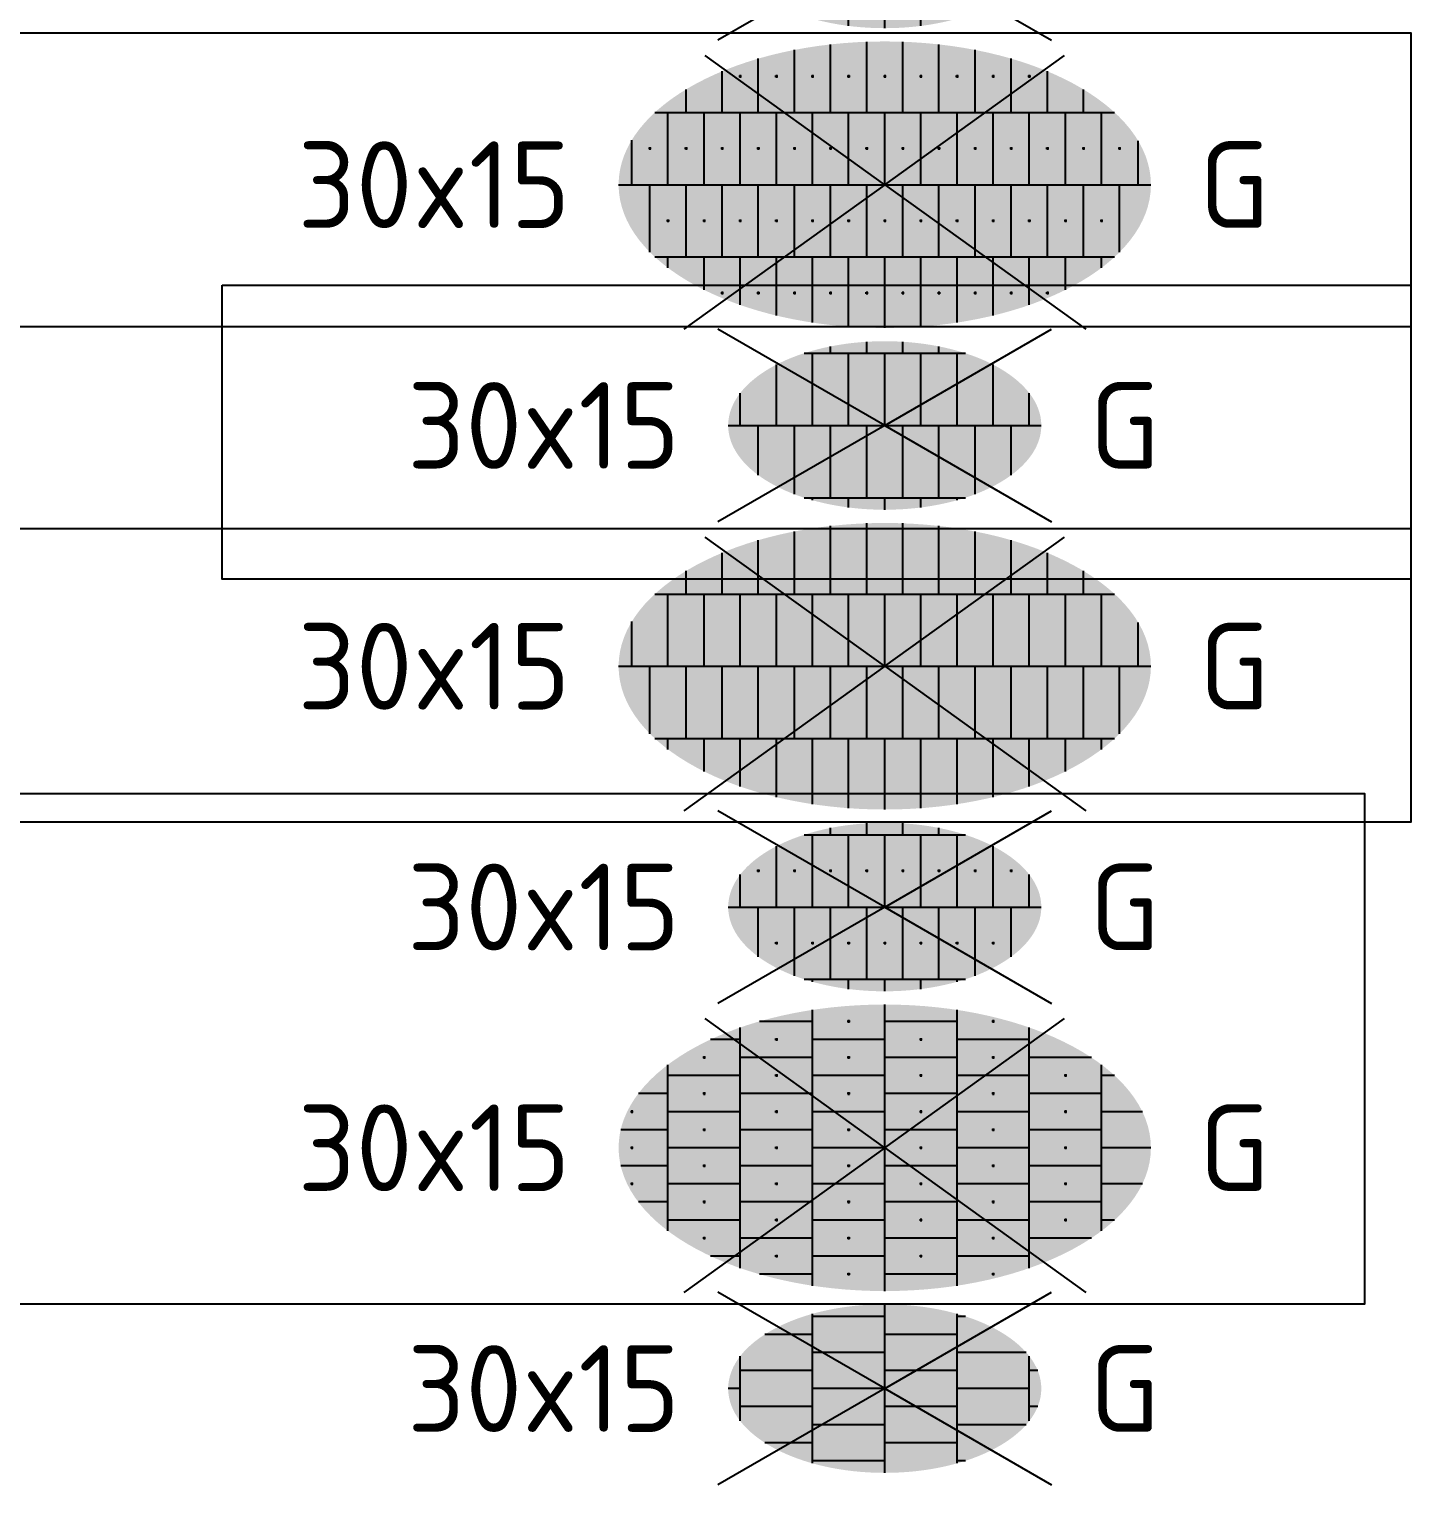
# Model space of a CAD drawing. Header units: metres. Extents: x -77 to 448, y 4806 to 5239.
# Drawn here: x 135.66 to 141.4, y 4916.94 to 4922.99 of the extents above; entities that cross this region are included whole.
import ezdxf
from ezdxf.enums import TextEntityAlignment as Align

# ---------------------------------------------------------------- set-up
doc = ezdxf.new("R2010")
doc.units = ezdxf.units.M
doc.layers.add('V-WE-VH-OPENVERHARDING_STRAATBAKSTEEN-S', color=90, linetype='Continuous', lineweight=25)
doc.styles.add('NLCS-ISO', font='NLCS-ISO.ttf')

# ---------------------------------------------------------------- blocks, each defined once
blk = doc.blocks.new('V-SVH-TEGEL_300X150_DIK_HALFST_KL-SO')
h = blk.add_hatch(color=254)
h.dxf.hatch_style = 1
edge = h.paths.add_edge_path()
edge.add_ellipse((0, 0), major_axis=(-3.25, 0), ratio=0.538462, start_angle=0, end_angle=360)
for p, q in [((0, 0), (-3.464, 2)), ((0, 0), (3.464, 2)), ((-1.5, -1.552), (-1.5, 1.552)), ((0, -1.75), (0, 1.75)), ((1.5, -1.552), (1.5, 1.552)), ((0, 1.5), (-1.5, 1.5)), ((1.674, 1.5), (1.5, 1.5)), ((-1.5, 1.125), (-2.489, 1.125)), ((1.5, 1.125), (0, 1.125)), ((-3, -0.673), (-3, 0.673)), ((0, 0.75), (-1.5, 0.75)), ((2.936, 0.75), (1.5, 0.75)), ((3, -0.673), (3, 0.673)), ((-1.5, 0.375), (-3, 0.375)), ((1.5, 0.375), (0, 0.375)), ((3.175, 0.375), (3, 0.375)), ((0, 0), (-3.464, -2)), ((-3, 0), (-3.25, 0)), ((0, 0), (-1.5, 0)), ((0, 0), (3.464, -2)), ((3, 0), (1.5, 0)), ((-1.5, -0.375), (-3, -0.375)), ((1.5, -0.375), (0, -0.375)), ((3.175, -0.375), (3, -0.375)), ((0, -0.75), (-1.5, -0.75)), ((2.936, -0.75), (1.5, -0.75)), ((-1.5, -1.125), (-2.489, -1.125)), ((1.5, -1.125), (0, -1.125)), ((0, -1.5), (-1.5, -1.5)), ((1.674, -1.5), (1.5, -1.5))]:
    blk.add_line(p, q)
at = {"style": 'NLCS-ISO'}
blk.add_attdef('FORMAAT', text='', height=1.8, dxfattribs=at).set_placement((-4.25, 0), align=Align.MIDDLE_RIGHT)
blk.add_attdef('KLEUR', text='', height=1.8, dxfattribs=at).set_placement((4.25, 0), align=Align.MIDDLE_LEFT)
at = {"style": 'NLCS-ISO', "flags": 1}
blk.add_attdef('FUNCTIE', text='', height=1.8, dxfattribs=at).set_placement((0, -2.75), align=Align.TOP_CENTER)
blk = doc.blocks.new('V-SVH-TEGEL_300X150_DIK_HALFST_STIP-SO')
h = blk.add_hatch(color=254)
h.dxf.hatch_style = 1
edge = h.paths.add_edge_path()
edge.add_ellipse((0, 0), major_axis=(-5.525, 0), ratio=0.538462, start_angle=0, end_angle=360)
for p, q in [((-1.5, -2.863), (-1.5, 2.866)), ((0, -2.975), (0, 2.975)), ((1.5, -2.863), (1.5, 2.863)), ((0, 0), (-3.728, 2.684)), ((-3, -2.498), (-3, 2.498)), ((-1.5, 2.625), (-2.6, 2.625)), ((-0.721, 2.625), (-0.779, 2.625)), ((-0.75, 2.654), (-0.75, 2.596)), ((0, 0), (3.728, 2.684)), ((1.5, 2.625), (0, 2.625)), ((2.279, 2.625), (2.221, 2.625)), ((2.25, 2.654), (2.25, 2.596)), ((3, -2.498), (3, 2.498)), ((-3, 2.25), (-3.615, 2.25)), ((-2.221, 2.25), (-2.279, 2.25)), ((-2.25, 2.279), (-2.25, 2.221)), ((0, 2.25), (-1.5, 2.25)), ((0.779, 2.25), (0.721, 2.25)), ((0.75, 2.279), (0.75, 2.221)), ((3, 2.25), (1.5, 2.25)), ((-3.721, 1.875), (-3.779, 1.875)), ((-3.75, 1.904), (-3.75, 1.846)), ((-1.5, 1.875), (-3, 1.875)), ((-0.721, 1.875), (-0.779, 1.875)), ((-0.75, 1.904), (-0.75, 1.846)), ((1.5, 1.875), (0, 1.875)), ((2.279, 1.875), (2.221, 1.875)), ((2.25, 1.904), (2.25, 1.846)), ((4.29, 1.875), (3, 1.875)), ((-4.5, -1.726), (-4.5, 1.726)), ((-2.25, 1.529), (-2.25, 1.471)), ((0.75, 1.529), (0.75, 1.471)), ((3.75, 1.529), (3.75, 1.471)), ((4.5, -1.726), (4.5, 1.726)), ((-3, 1.5), (-4.5, 1.5)), ((-2.221, 1.5), (-2.279, 1.5)), ((0, 1.5), (-1.5, 1.5)), ((0.779, 1.5), (0.721, 1.5)), ((3, 1.5), (1.5, 1.5)), ((3.779, 1.5), (3.721, 1.5)), ((4.771, 1.5), (4.5, 1.5)), ((-4.5, 1.125), (-5.115, 1.125)), ((-3.721, 1.125), (-3.779, 1.125)), ((-3.75, 1.154), (-3.75, 1.096)), ((-1.5, 1.125), (-3, 1.125)), ((-0.721, 1.125), (-0.779, 1.125)), ((-0.75, 1.154), (-0.75, 1.096)), ((1.5, 1.125), (0, 1.125)), ((2.279, 1.125), (2.221, 1.125)), ((2.25, 1.154), (2.25, 1.096)), ((4.5, 1.125), (3, 1.125)), ((-5.221, 0.75), (-5.279, 0.75)), ((-5.25, 0.779), (-5.25, 0.721)), ((-3, 0.75), (-4.5, 0.75)), ((-2.221, 0.75), (-2.279, 0.75)), ((-2.25, 0.779), (-2.25, 0.721)), ((0, 0.75), (-1.5, 0.75)), ((0.779, 0.75), (0.721, 0.75)), ((0.75, 0.779), (0.75, 0.721)), ((3, 0.75), (1.5, 0.75)), ((3.779, 0.75), (3.721, 0.75)), ((3.75, 0.779), (3.75, 0.721)), ((5.347, 0.75), (4.5, 0.75)), ((-4.5, 0.375), (-5.481, 0.375)), ((-3.721, 0.375), (-3.779, 0.375)), ((-3.75, 0.404), (-3.75, 0.346)), ((-1.5, 0.375), (-3, 0.375)), ((-0.721, 0.375), (-0.779, 0.375)), ((-0.75, 0.404), (-0.75, 0.346)), ((1.5, 0.375), (0, 0.375)), ((2.279, 0.375), (2.221, 0.375)), ((2.25, 0.404), (2.25, 0.346)), ((4.5, 0.375), (3, 0.375)), ((-5.221, 0), (-5.279, 0)), ((-5.25, 0.029), (-5.25, -0.029)), ((-3, 0), (-4.5, 0)), ((0, 0), (-4.172, -3.003)), ((-2.221, 0), (-2.279, 0)), ((-2.25, 0.029), (-2.25, -0.029)), ((0, 0), (-1.5, 0)), ((0.75, 0.029), (0.75, -0.029)), ((3.75, 0.029), (3.75, -0.029)), ((0, 0), (4.172, -3.003)), ((0.779, 0), (0.721, 0)), ((3, 0), (1.5, 0)), ((3.779, 0), (3.721, 0)), ((5.525, 0), (4.5, 0)), ((-4.5, -0.375), (-5.481, -0.375)), ((-3.721, -0.375), (-3.779, -0.375)), ((-3.75, -0.346), (-3.75, -0.404)), ((-1.5, -0.375), (-3, -0.375)), ((-0.721, -0.375), (-0.779, -0.375)), ((-0.75, -0.346), (-0.75, -0.404)), ((1.5, -0.375), (0, -0.375)), ((2.279, -0.375), (2.221, -0.375)), ((2.25, -0.346), (2.25, -0.404)), ((4.5, -0.375), (3, -0.375)), ((-5.221, -0.75), (-5.279, -0.75)), ((-5.25, -0.721), (-5.25, -0.779)), ((-3, -0.75), (-4.5, -0.75)), ((-2.221, -0.75), (-2.279, -0.75)), ((-2.25, -0.721), (-2.25, -0.779)), ((0, -0.75), (-1.5, -0.75)), ((0.779, -0.75), (0.721, -0.75)), ((0.75, -0.721), (0.75, -0.779)), ((3, -0.75), (1.5, -0.75)), ((3.779, -0.75), (3.721, -0.75)), ((3.75, -0.721), (3.75, -0.779)), ((5.347, -0.75), (4.5, -0.75)), ((-4.5, -1.125), (-5.115, -1.125)), ((-3.721, -1.125), (-3.779, -1.125)), ((-3.75, -1.096), (-3.75, -1.154)), ((-1.5, -1.125), (-3, -1.125)), ((-0.721, -1.125), (-0.779, -1.125)), ((-0.75, -1.096), (-0.75, -1.154)), ((1.5, -1.125), (0, -1.125)), ((2.279, -1.125), (2.221, -1.125)), ((2.25, -1.096), (2.25, -1.154)), ((4.5, -1.125), (3, -1.125)), ((-3, -1.5), (-4.5, -1.5)), ((-2.221, -1.5), (-2.279, -1.5)), ((-2.25, -1.471), (-2.25, -1.529)), ((0, -1.5), (-1.5, -1.5)), ((0.779, -1.5), (0.721, -1.5)), ((0.75, -1.471), (0.75, -1.529)), ((3, -1.5), (1.5, -1.5)), ((3.779, -1.5), (3.721, -1.5)), ((3.75, -1.471), (3.75, -1.529)), ((4.771, -1.5), (4.5, -1.5)), ((-3.721, -1.875), (-3.779, -1.875)), ((-3.75, -1.846), (-3.75, -1.904)), ((-1.5, -1.875), (-3, -1.875)), ((-0.721, -1.875), (-0.779, -1.875)), ((-0.75, -1.846), (-0.75, -1.904)), ((1.5, -1.875), (0, -1.875)), ((2.279, -1.875), (2.221, -1.875)), ((2.25, -1.846), (2.25, -1.904)), ((4.29, -1.875), (3, -1.875)), ((-3, -2.25), (-3.615, -2.25)), ((-2.221, -2.25), (-2.279, -2.25)), ((-2.25, -2.221), (-2.25, -2.279)), ((0, -2.25), (-1.5, -2.25)), ((0.779, -2.25), (0.721, -2.25)), ((0.75, -2.221), (0.75, -2.279)), ((3, -2.25), (1.5, -2.25)), ((-1.5, -2.625), (-2.6, -2.625)), ((-0.721, -2.625), (-0.779, -2.625)), ((-0.75, -2.596), (-0.75, -2.654)), ((1.5, -2.625), (0, -2.625)), ((2.279, -2.625), (2.221, -2.625)), ((2.25, -2.596), (2.25, -2.654))]:
    blk.add_line(p, q)
at = {"style": 'NLCS-ISO'}
blk.add_attdef('FORMAAT', text='', height=1.8, dxfattribs=at).set_placement((-6.525, 0), align=Align.MIDDLE_RIGHT)
blk.add_attdef('KLEUR', text='', height=1.8, dxfattribs=at).set_placement((6.525, 0), align=Align.MIDDLE_LEFT)
at = {"style": 'NLCS-ISO', "flags": 1}
blk.add_attdef('FUNCTIE', text='', height=1.8, dxfattribs=at).set_placement((0, -3.975), align=Align.TOP_CENTER)
blk = doc.blocks.new('V-SVH-TEGEL_300X150_DIK_HALFST_STIP_KL-SO')
h = blk.add_hatch(color=254)
h.dxf.hatch_style = 1
edge = h.paths.add_edge_path()
edge.add_ellipse((0, 0), major_axis=(-3.25, 0), ratio=0.538462, start_angle=0, end_angle=360)
for p, q in [((0, 0), (-3.464, 2)), ((0, 0), (3.464, 2)), ((-1.125, 1.5), (-1.125, 1.642)), ((-0.375, 1.5), (-0.375, 1.738)), ((0.375, 1.5), (0.375, 1.738)), ((1.125, 1.5), (1.125, 1.642)), ((-2.25, 0), (-2.25, 1.263)), ((-1.674, 1.5), (1.674, 1.5)), ((-1.5, 0), (-1.5, 1.5)), ((-0.75, 0), (-0.75, 1.5)), ((0, 0), (0, 1.5)), ((0.75, 0), (0.75, 1.5)), ((1.5, 0), (1.5, 1.5)), ((2.25, 0), (2.25, 1.263)), ((-3, 0), (-3, 0.673)), ((-2.596, 0.75), (-2.654, 0.75)), ((-2.625, 0.779), (-2.625, 0.721)), ((-1.846, 0.75), (-1.904, 0.75)), ((-1.875, 0.779), (-1.875, 0.721)), ((-1.096, 0.75), (-1.154, 0.75)), ((-1.125, 0.779), (-1.125, 0.721)), ((-0.346, 0.75), (-0.404, 0.75)), ((-0.375, 0.779), (-0.375, 0.721)), ((0.404, 0.75), (0.346, 0.75)), ((0.375, 0.779), (0.375, 0.721)), ((1.154, 0.75), (1.096, 0.75)), ((1.125, 0.779), (1.125, 0.721)), ((1.904, 0.75), (1.846, 0.75)), ((1.875, 0.779), (1.875, 0.721)), ((2.654, 0.75), (2.596, 0.75)), ((2.625, 0.779), (2.625, 0.721)), ((3, 0), (3, 0.673)), ((0, 0), (-3.464, -2)), ((-3.25, 0), (3.25, 0)), ((-2.625, -1.032), (-2.625, 0)), ((-1.875, -1.429), (-1.875, 0)), ((-1.125, -1.5), (-1.125, 0)), ((-0.375, -1.5), (-0.375, 0)), ((0, 0), (3.464, -2)), ((0.375, -1.5), (0.375, 0)), ((1.125, -1.5), (1.125, 0)), ((1.875, -1.429), (1.875, 0)), ((2.625, -1.032), (2.625, 0)), ((-2.221, -0.75), (-2.279, -0.75)), ((-2.25, -0.721), (-2.25, -0.779)), ((-1.471, -0.75), (-1.529, -0.75)), ((-1.5, -0.721), (-1.5, -0.779)), ((-0.721, -0.75), (-0.779, -0.75)), ((-0.75, -0.721), (-0.75, -0.779)), ((0.029, -0.75), (-0.029, -0.75)), ((0, -0.721), (0, -0.779)), ((0.779, -0.75), (0.721, -0.75)), ((0.75, -0.721), (0.75, -0.779)), ((1.529, -0.75), (1.471, -0.75)), ((1.5, -0.721), (1.5, -0.779)), ((2.279, -0.75), (2.221, -0.75)), ((2.25, -0.721), (2.25, -0.779)), ((-1.674, -1.5), (1.674, -1.5)), ((-1.5, -1.552), (-1.5, -1.5)), ((-0.75, -1.703), (-0.75, -1.5)), ((0, -1.75), (0, -1.5)), ((0.75, -1.703), (0.75, -1.5)), ((1.5, -1.552), (1.5, -1.5))]:
    blk.add_line(p, q)
at = {"style": 'NLCS-ISO'}
blk.add_attdef('FORMAAT', text='', height=1.8, dxfattribs=at).set_placement((-4.25, 0), align=Align.MIDDLE_RIGHT)
blk.add_attdef('KLEUR', text='', height=1.8, dxfattribs=at).set_placement((4.25, 0), align=Align.MIDDLE_LEFT)
at = {"style": 'NLCS-ISO', "flags": 1}
blk.add_attdef('FUNCTIE', text='', height=1.8, dxfattribs=at).set_placement((0, -2.75), align=Align.TOP_CENTER)
blk = doc.blocks.new('V-SVH-TEGEL_300X150_DIK_LINT-SO')
h = blk.add_hatch(color=254)
h.dxf.hatch_style = 1
edge = h.paths.add_edge_path()
edge.add_ellipse((0, 0), major_axis=(-5.525, 0), ratio=0.538462, start_angle=0, end_angle=360)
for p, q in [((-1.875, 1.5), (-1.875, 2.798)), ((-1.125, 1.5), (-1.125, 2.913)), ((-0.375, 1.5), (-0.375, 2.968)), ((0.375, 1.5), (0.375, 2.968)), ((1.125, 1.5), (1.125, 2.913)), ((1.875, 1.5), (1.875, 2.798)), ((0, 0), (-3.728, 2.684)), ((-2.625, 1.5), (-2.625, 2.618)), ((0, 0), (3.728, 2.684)), ((2.625, 1.5), (2.625, 2.618)), ((-3.375, 1.5), (-3.375, 2.355)), ((3.375, 1.5), (3.375, 2.355)), ((-4.125, 1.5), (-4.125, 1.979)), ((4.125, 1.5), (4.125, 1.979)), ((-4.771, 1.5), (4.771, 1.5)), ((-4.5, 0), (-4.5, 1.5)), ((-3.75, 0), (-3.75, 1.5)), ((-3, 0), (-3, 1.5)), ((-2.25, 0), (-2.25, 1.5)), ((-1.5, 0), (-1.5, 1.5)), ((-0.75, 0), (-0.75, 1.5)), ((0, 0), (0, 1.5)), ((0.75, 0), (0.75, 1.5)), ((1.5, 0), (1.5, 1.5)), ((2.25, 0), (2.25, 1.5)), ((3, 0), (3, 1.5)), ((3.75, 0), (3.75, 1.5)), ((4.5, 0), (4.5, 1.5)), ((-5.25, 0), (-5.25, 0.927)), ((5.26, 0), (5.26, 0.91)), ((-5.525, 0), (5.525, 0)), ((-4.875, -1.4), (-4.875, 0)), ((0, 0), (-4.172, -3.003)), ((-4.125, -1.5), (-4.125, 0)), ((-3.375, -1.5), (-3.375, 0)), ((-2.625, -1.5), (-2.625, 0)), ((-1.875, -1.5), (-1.875, 0)), ((-1.125, -1.5), (-1.125, 0)), ((-0.375, -1.5), (-0.375, 0)), ((0.375, -1.5), (0.375, 0)), ((1.125, -1.5), (1.125, 0)), ((1.875, -1.5), (1.875, 0)), ((2.625, -1.5), (2.625, 0)), ((0, 0), (4.172, -3.003)), ((3.375, -1.5), (3.375, 0)), ((4.125, -1.5), (4.125, 0)), ((4.875, -1.4), (4.875, 0)), ((-4.771, -1.5), (4.771, -1.5)), ((-4.5, -1.726), (-4.5, -1.5)), ((-3.75, -2.185), (-3.75, -1.5)), ((-3, -2.498), (-3, -1.5)), ((-2.25, -2.717), (-2.25, -1.5)), ((-1.5, -2.863), (-1.5, -1.5)), ((-0.75, -2.947), (-0.75, -1.5)), ((0, -2.975), (0, -1.5)), ((0.75, -2.947), (0.75, -1.5)), ((1.5, -2.863), (1.5, -1.5)), ((2.25, -2.717), (2.25, -1.5)), ((3, -2.498), (3, -1.5)), ((3.75, -2.185), (3.75, -1.5)), ((4.5, -1.726), (4.5, -1.5))]:
    blk.add_line(p, q)
at = {"style": 'NLCS-ISO'}
blk.add_attdef('FORMAAT', text='', height=1.8, dxfattribs=at).set_placement((-6.525, 0), align=Align.MIDDLE_RIGHT)
blk.add_attdef('KLEUR', text='', height=1.8, dxfattribs=at).set_placement((6.525, 0), align=Align.MIDDLE_LEFT)
at = {"style": 'NLCS-ISO', "flags": 1}
blk.add_attdef('FUNCTIE', text='', height=1.8, dxfattribs=at).set_placement((0, -3.975), align=Align.TOP_CENTER)
blk = doc.blocks.new('V-SVH-TEGEL_300X150_DIK_LINT_KL-SO')
h = blk.add_hatch(color=254)
h.dxf.hatch_style = 1
edge = h.paths.add_edge_path()
edge.add_ellipse((0, 0), major_axis=(-3.25, 0), ratio=0.538462, start_angle=0, end_angle=360)
for p, q in [((0, 0), (-3.464, 2)), ((0, 0), (3.464, 2)), ((-1.125, 1.5), (-1.125, 1.642)), ((-0.375, 1.5), (-0.375, 1.738)), ((0.375, 1.5), (0.375, 1.738)), ((1.125, 1.5), (1.125, 1.642)), ((-2.25, 0), (-2.25, 1.263)), ((-1.674, 1.5), (1.674, 1.5)), ((-1.5, 0), (-1.5, 1.5)), ((-0.75, 0), (-0.75, 1.5)), ((0, 0), (0, 1.5)), ((0.75, 0), (0.75, 1.5)), ((1.5, 0), (1.5, 1.5)), ((2.25, 0), (2.25, 1.263)), ((-3, 0), (-3, 0.673)), ((3, 0), (3, 0.673)), ((0, 0), (-3.464, -2)), ((-3.25, 0), (3.25, 0)), ((-2.625, -1.032), (-2.625, 0)), ((-1.875, -1.429), (-1.875, 0)), ((-1.125, -1.5), (-1.125, 0)), ((-0.375, -1.5), (-0.375, 0)), ((0, 0), (3.464, -2)), ((0.375, -1.5), (0.375, 0)), ((1.125, -1.5), (1.125, 0)), ((1.875, -1.429), (1.875, 0)), ((2.625, -1.032), (2.625, 0)), ((-1.674, -1.5), (1.674, -1.5)), ((-1.5, -1.552), (-1.5, -1.5)), ((-0.75, -1.703), (-0.75, -1.5)), ((0, -1.75), (0, -1.5)), ((0.75, -1.703), (0.75, -1.5)), ((1.5, -1.552), (1.5, -1.5))]:
    blk.add_line(p, q)
at = {"style": 'NLCS-ISO'}
blk.add_attdef('FORMAAT', text='', height=1.8, dxfattribs=at).set_placement((-4.25, 0), align=Align.MIDDLE_RIGHT)
blk.add_attdef('KLEUR', text='', height=1.8, dxfattribs=at).set_placement((4.25, 0), align=Align.MIDDLE_LEFT)
at = {"style": 'NLCS-ISO', "flags": 1}
blk.add_attdef('FUNCTIE', text='', height=1.8, dxfattribs=at).set_placement((0, -2.75), align=Align.TOP_CENTER)
blk = doc.blocks.new('V-SVH-TEGEL_300X150_DIK_LINT_STIP-SO')
h = blk.add_hatch(color=254)
h.dxf.hatch_style = 1
edge = h.paths.add_edge_path()
edge.add_ellipse((0, 0), major_axis=(-5.525, 0), ratio=0.538462, start_angle=0, end_angle=360)
for p, q in [((-1.875, 1.5), (-1.875, 2.798)), ((-1.125, 1.5), (-1.125, 2.913)), ((-0.375, 1.5), (-0.375, 2.968)), ((0.375, 1.5), (0.375, 2.968)), ((1.125, 1.5), (1.125, 2.913)), ((1.875, 1.5), (1.875, 2.798)), ((0, 0), (-3.728, 2.684)), ((-2.625, 1.5), (-2.625, 2.618)), ((0, 0), (3.728, 2.684)), ((2.625, 1.5), (2.625, 2.618)), ((-3.375, 1.5), (-3.375, 2.355)), ((-2.971, 2.25), (-3.029, 2.25)), ((-3, 2.279), (-3, 2.221)), ((-2.221, 2.25), (-2.279, 2.25)), ((-2.25, 2.279), (-2.25, 2.221)), ((-1.471, 2.25), (-1.529, 2.25)), ((-1.5, 2.279), (-1.5, 2.221)), ((-0.721, 2.25), (-0.779, 2.25)), ((-0.75, 2.279), (-0.75, 2.221)), ((0.029, 2.25), (-0.029, 2.25)), ((0, 2.279), (0, 2.221)), ((0.779, 2.25), (0.721, 2.25)), ((0.75, 2.279), (0.75, 2.221)), ((1.529, 2.25), (1.471, 2.25)), ((1.5, 2.279), (1.5, 2.221)), ((2.279, 2.25), (2.221, 2.25)), ((2.25, 2.279), (2.25, 2.221)), ((3.029, 2.25), (2.971, 2.25)), ((3, 2.279), (3, 2.221)), ((3.375, 1.5), (3.375, 2.355)), ((-4.125, 1.5), (-4.125, 1.979)), ((4.125, 1.5), (4.125, 1.979)), ((-4.771, 1.5), (4.771, 1.5)), ((-4.5, 0), (-4.5, 1.5)), ((-3.75, 0), (-3.75, 1.5)), ((-3, 0), (-3, 1.5)), ((-2.25, 0), (-2.25, 1.5)), ((-1.5, 0), (-1.5, 1.5)), ((-0.75, 0), (-0.75, 1.5)), ((0, 0), (0, 1.5)), ((0.75, 0), (0.75, 1.5)), ((1.5, 0), (1.5, 1.5)), ((2.25, 0), (2.25, 1.5)), ((3, 0), (3, 1.5)), ((3.75, 0), (3.75, 1.5)), ((4.5, 0), (4.5, 1.5)), ((-5.25, 0), (-5.25, 0.927)), ((5.26, 0), (5.26, 0.91)), ((-4.846, 0.75), (-4.904, 0.75)), ((-4.875, 0.779), (-4.875, 0.721)), ((-4.096, 0.75), (-4.154, 0.75)), ((-4.125, 0.779), (-4.125, 0.721)), ((-3.346, 0.75), (-3.404, 0.75)), ((-3.375, 0.779), (-3.375, 0.721)), ((-2.596, 0.75), (-2.654, 0.75)), ((-2.625, 0.779), (-2.625, 0.721)), ((-1.846, 0.75), (-1.904, 0.75)), ((-1.875, 0.779), (-1.875, 0.721)), ((-1.096, 0.75), (-1.154, 0.75)), ((-1.125, 0.779), (-1.125, 0.721)), ((-0.346, 0.75), (-0.404, 0.75)), ((-0.375, 0.779), (-0.375, 0.721)), ((0.404, 0.75), (0.346, 0.75)), ((0.375, 0.779), (0.375, 0.721)), ((1.154, 0.75), (1.096, 0.75)), ((1.125, 0.779), (1.125, 0.721)), ((1.904, 0.75), (1.846, 0.75)), ((1.875, 0.779), (1.875, 0.721)), ((2.654, 0.75), (2.596, 0.75)), ((2.625, 0.779), (2.625, 0.721)), ((3.404, 0.75), (3.346, 0.75)), ((3.375, 0.779), (3.375, 0.721)), ((4.154, 0.75), (4.096, 0.75)), ((4.125, 0.779), (4.125, 0.721)), ((4.904, 0.75), (4.846, 0.75)), ((4.875, 0.779), (4.875, 0.721)), ((-5.525, 0), (5.525, 0)), ((-4.875, -1.4), (-4.875, 0)), ((0, 0), (-4.172, -3.003)), ((-4.125, -1.5), (-4.125, 0)), ((-3.375, -1.5), (-3.375, 0)), ((-2.625, -1.5), (-2.625, 0)), ((-1.875, -1.5), (-1.875, 0)), ((-1.125, -1.5), (-1.125, 0)), ((-0.375, -1.5), (-0.375, 0)), ((0.375, -1.5), (0.375, 0)), ((1.125, -1.5), (1.125, 0)), ((1.875, -1.5), (1.875, 0)), ((2.625, -1.5), (2.625, 0)), ((0, 0), (4.172, -3.003)), ((3.375, -1.5), (3.375, 0)), ((4.125, -1.5), (4.125, 0)), ((4.875, -1.4), (4.875, 0)), ((-4.471, -0.75), (-4.529, -0.75)), ((-4.5, -0.721), (-4.5, -0.779)), ((-3.721, -0.75), (-3.779, -0.75)), ((-3.75, -0.721), (-3.75, -0.779)), ((-2.971, -0.75), (-3.029, -0.75)), ((-3, -0.721), (-3, -0.779)), ((-2.221, -0.75), (-2.279, -0.75)), ((-2.25, -0.721), (-2.25, -0.779)), ((-1.471, -0.75), (-1.529, -0.75)), ((-1.5, -0.721), (-1.5, -0.779)), ((-0.721, -0.75), (-0.779, -0.75)), ((-0.75, -0.721), (-0.75, -0.779)), ((0.029, -0.75), (-0.029, -0.75)), ((0, -0.721), (0, -0.779)), ((0.779, -0.75), (0.721, -0.75)), ((0.75, -0.721), (0.75, -0.779)), ((1.529, -0.75), (1.471, -0.75)), ((1.5, -0.721), (1.5, -0.779)), ((2.279, -0.75), (2.221, -0.75)), ((2.25, -0.721), (2.25, -0.779)), ((3.029, -0.75), (2.971, -0.75)), ((3, -0.721), (3, -0.779)), ((3.779, -0.75), (3.721, -0.75)), ((3.75, -0.721), (3.75, -0.779)), ((4.529, -0.75), (4.471, -0.75)), ((4.5, -0.721), (4.5, -0.779)), ((-4.771, -1.5), (4.771, -1.5)), ((-4.5, -1.726), (-4.5, -1.5)), ((-3.75, -2.185), (-3.75, -1.5)), ((-3, -2.498), (-3, -1.5)), ((-2.25, -2.717), (-2.25, -1.5)), ((-1.5, -2.863), (-1.5, -1.5)), ((-0.75, -2.947), (-0.75, -1.5)), ((0, -2.975), (0, -1.5)), ((0.75, -2.947), (0.75, -1.5)), ((1.5, -2.863), (1.5, -1.5)), ((2.25, -2.717), (2.25, -1.5)), ((3, -2.498), (3, -1.5)), ((3.75, -2.185), (3.75, -1.5)), ((4.5, -1.726), (4.5, -1.5)), ((-3.346, -2.25), (-3.404, -2.25)), ((-3.375, -2.221), (-3.375, -2.279)), ((-2.596, -2.25), (-2.654, -2.25)), ((-2.625, -2.221), (-2.625, -2.279)), ((-1.846, -2.25), (-1.904, -2.25)), ((-1.875, -2.221), (-1.875, -2.279)), ((-1.096, -2.25), (-1.154, -2.25)), ((-1.125, -2.221), (-1.125, -2.279)), ((-0.346, -2.25), (-0.404, -2.25)), ((-0.375, -2.221), (-0.375, -2.279)), ((0.404, -2.25), (0.346, -2.25)), ((0.375, -2.221), (0.375, -2.279)), ((1.154, -2.25), (1.096, -2.25)), ((1.125, -2.221), (1.125, -2.279)), ((1.904, -2.25), (1.846, -2.25)), ((1.875, -2.221), (1.875, -2.279)), ((2.654, -2.25), (2.596, -2.25)), ((2.625, -2.221), (2.625, -2.279)), ((3.404, -2.25), (3.346, -2.25)), ((3.375, -2.221), (3.375, -2.279))]:
    blk.add_line(p, q)
at = {"style": 'NLCS-ISO'}
blk.add_attdef('FORMAAT', text='', height=1.8, dxfattribs=at).set_placement((-6.525, 0), align=Align.MIDDLE_RIGHT)
blk.add_attdef('KLEUR', text='', height=1.8, dxfattribs=at).set_placement((6.525, 0), align=Align.MIDDLE_LEFT)
at = {"style": 'NLCS-ISO', "flags": 1}
blk.add_attdef('FUNCTIE', text='', height=1.8, dxfattribs=at).set_placement((0, -3.975), align=Align.TOP_CENTER)
blk = doc.blocks.new('V-SVH-TEGEL_300X150_DIK_LINT_STIP_KL-SO')
h = blk.add_hatch(color=254)
h.dxf.hatch_style = 1
edge = h.paths.add_edge_path()
edge.add_ellipse((0, 0), major_axis=(-3.25, 0), ratio=0.538462, start_angle=0, end_angle=360)
for p, q in [((0, 0), (-3.464, 2)), ((0, 0), (3.464, 2)), ((-1.125, 1.5), (-1.125, 1.642)), ((-0.375, 1.5), (-0.375, 1.738)), ((0.375, 1.5), (0.375, 1.738)), ((1.125, 1.5), (1.125, 1.642)), ((-2.25, 0), (-2.25, 1.263)), ((-1.674, 1.5), (1.674, 1.5)), ((-1.5, 0), (-1.5, 1.5)), ((-0.75, 0), (-0.75, 1.5)), ((0, 0), (0, 1.5)), ((0.75, 0), (0.75, 1.5)), ((1.5, 0), (1.5, 1.5)), ((2.25, 0), (2.25, 1.263)), ((-3, 0), (-3, 0.673)), ((-2.596, 0.75), (-2.654, 0.75)), ((-2.625, 0.779), (-2.625, 0.721)), ((-1.846, 0.75), (-1.904, 0.75)), ((-1.875, 0.779), (-1.875, 0.721)), ((-1.096, 0.75), (-1.154, 0.75)), ((-1.125, 0.779), (-1.125, 0.721)), ((-0.346, 0.75), (-0.404, 0.75)), ((-0.375, 0.779), (-0.375, 0.721)), ((0.404, 0.75), (0.346, 0.75)), ((0.375, 0.779), (0.375, 0.721)), ((1.154, 0.75), (1.096, 0.75)), ((1.125, 0.779), (1.125, 0.721)), ((1.904, 0.75), (1.846, 0.75)), ((1.875, 0.779), (1.875, 0.721)), ((2.654, 0.75), (2.596, 0.75)), ((2.625, 0.779), (2.625, 0.721)), ((3, 0), (3, 0.673)), ((0, 0), (-3.464, -2)), ((-3.25, 0), (3.25, 0)), ((-2.625, -1.032), (-2.625, 0)), ((-1.875, -1.429), (-1.875, 0)), ((-1.125, -1.5), (-1.125, 0)), ((-0.375, -1.5), (-0.375, 0)), ((0, 0), (3.464, -2)), ((0.375, -1.5), (0.375, 0)), ((1.125, -1.5), (1.125, 0)), ((1.875, -1.429), (1.875, 0)), ((2.625, -1.032), (2.625, 0)), ((-2.221, -0.75), (-2.279, -0.75)), ((-2.25, -0.721), (-2.25, -0.779)), ((-1.471, -0.75), (-1.529, -0.75)), ((-1.5, -0.721), (-1.5, -0.779)), ((-0.721, -0.75), (-0.779, -0.75)), ((-0.75, -0.721), (-0.75, -0.779)), ((0.029, -0.75), (-0.029, -0.75)), ((0, -0.721), (0, -0.779)), ((0.779, -0.75), (0.721, -0.75)), ((0.75, -0.721), (0.75, -0.779)), ((1.529, -0.75), (1.471, -0.75)), ((1.5, -0.721), (1.5, -0.779)), ((2.279, -0.75), (2.221, -0.75)), ((2.25, -0.721), (2.25, -0.779)), ((-1.674, -1.5), (1.674, -1.5)), ((-1.5, -1.552), (-1.5, -1.5)), ((-0.75, -1.703), (-0.75, -1.5)), ((0, -1.75), (0, -1.5)), ((0.75, -1.703), (0.75, -1.5)), ((1.5, -1.552), (1.5, -1.5))]:
    blk.add_line(p, q)
at = {"style": 'NLCS-ISO'}
blk.add_attdef('FORMAAT', text='', height=1.8, dxfattribs=at).set_placement((-4.25, 0), align=Align.MIDDLE_RIGHT)
blk.add_attdef('KLEUR', text='', height=1.8, dxfattribs=at).set_placement((4.25, 0), align=Align.MIDDLE_LEFT)
at = {"style": 'NLCS-ISO', "flags": 1}
blk.add_attdef('FUNCTIE', text='', height=1.8, dxfattribs=at).set_placement((0, -2.75), align=Align.TOP_CENTER)

msp = doc.modelspace()

# ---------------------------------------------------------------- linework, layer by layer
at = {"color": 1}
for points in [[(129.9246, 4922.9723), (141.3977, 4922.9723), (141.3977, 4921.7516), (129.9246, 4921.7516)], [(136.4628, 4921.924), (141.3977, 4921.924), (141.3977, 4920.7033), (136.4628, 4920.7033)], [(129.9246, 4920.9144), (141.3977, 4920.9144), (141.3977, 4919.6937), (129.9246, 4919.6937)]]:
    msp.add_lwpolyline(points, close=True, dxfattribs=at)
at = {"color": 2}
msp.add_lwpolyline([(130.1062, 4919.8131), (141.2052, 4919.8131), (141.2052, 4917.6919), (130.1062, 4917.6919)], close=True, dxfattribs=at)

# ---------------------------------------------------------------- block references
at = {"layer": 'V-WE-VH-OPENVERHARDING_STRAATBAKSTEEN-S', "xscale": 0.2, "yscale": 0.2, "zscale": 0.2}
for name, p in [('V-SVH-TEGEL_300X150_DIK_LINT_STIP_KL-SO', (139.2134, 4923.3419)), ('V-SVH-TEGEL_300X150_DIK_LINT_STIP-SO', (139.2134, 4922.3419)), ('V-SVH-TEGEL_300X150_DIK_LINT_KL-SO', (139.2134, 4921.3419)), ('V-SVH-TEGEL_300X150_DIK_LINT-SO', (139.2134, 4920.3419)), ('V-SVH-TEGEL_300X150_DIK_HALFST_STIP_KL-SO', (139.2134, 4919.3419)), ('V-SVH-TEGEL_300X150_DIK_HALFST_STIP-SO', (139.2134, 4918.3419)), ('V-SVH-TEGEL_300X150_DIK_HALFST_KL-SO', (139.2134, 4917.3419))]:
    msp.add_blockref(name, p, dxfattribs=at).add_auto_attribs({'FORMAAT': '30x15', 'KLEUR': 'G'})

doc.saveas('drawing.dxf')
